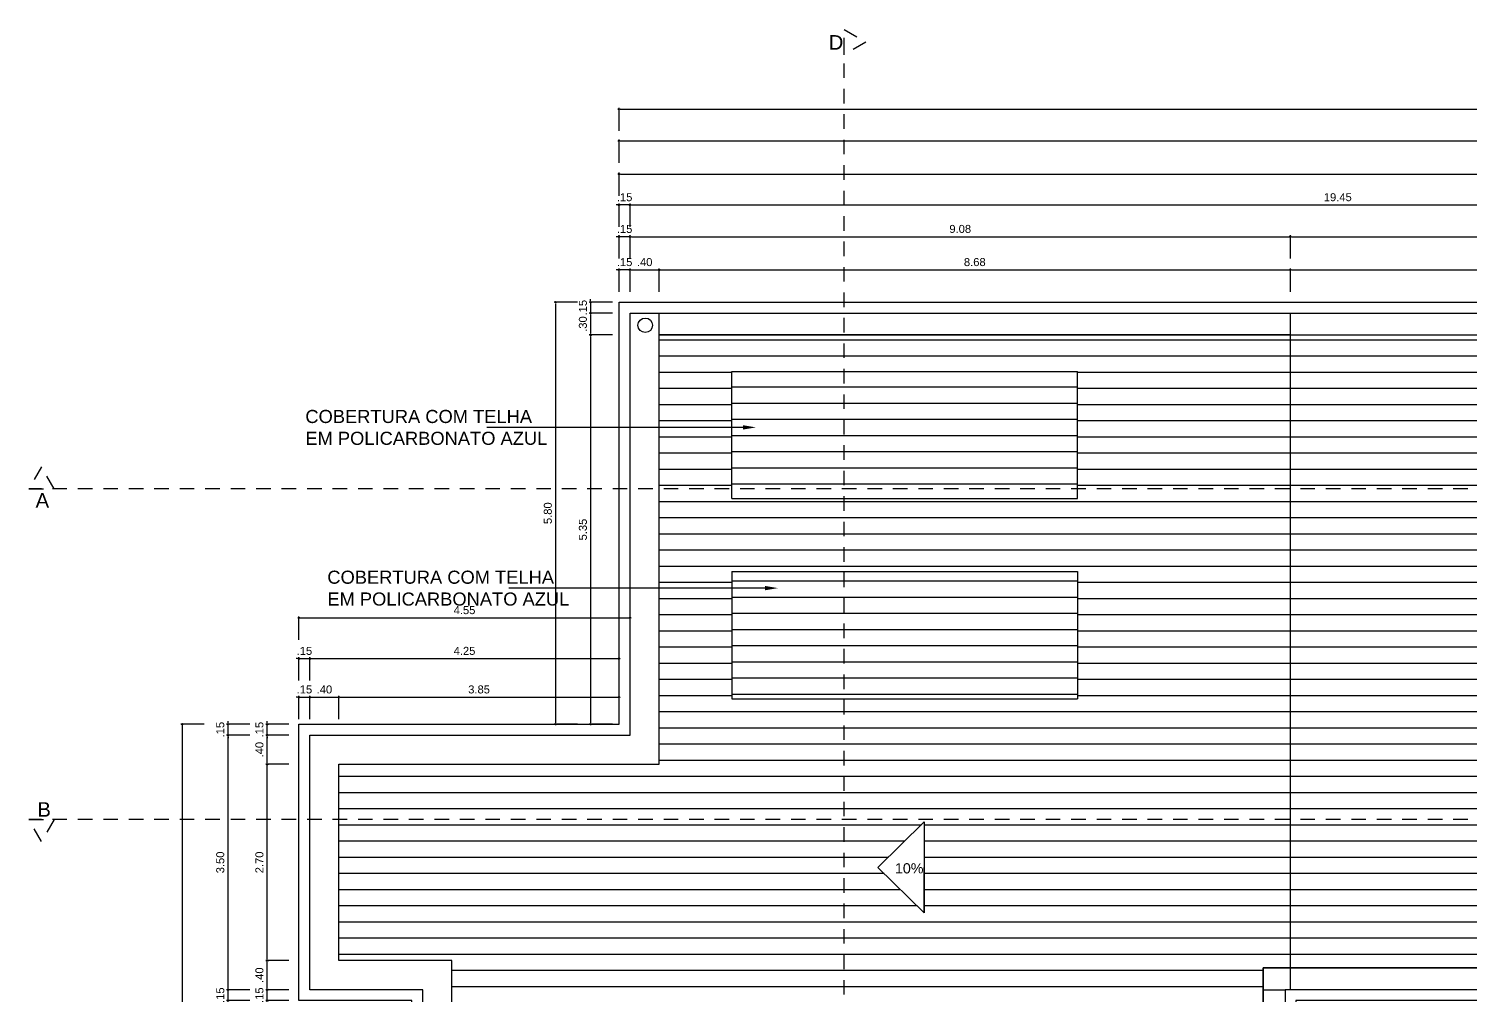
# Model space of a CAD drawing. Header units: millimetres. Extents: x 2125 to 3408, y 1171 to 1686.
# Drawn here: x 2527.05 to 2546.85, y 1450.04 to 1463.33 of the extents above; entities that cross this region are included whole.
import ezdxf

# ---------------------------------------------------------------- set-up
doc = ezdxf.new("R2010")
doc.units = ezdxf.units.MM
doc.linetypes.add('CONTORNO_QUADRO_T', pattern=[0.35, 0.2, -0.15])
for name, color, linetype in [('CALHA', 2, 'Continuous'), ('cobertura', 1, 'Continuous'), ('cotas', 7, 'Continuous'), ('linha de corte', 1, 'Continuous'), ('PAREDES', 4, 'Continuous'), ('RUFO', 3, 'Continuous'), ('TEXTO02', 3, 'Continuous'), ('TEXTO03', 2, 'Continuous')]:
    doc.layers.add(name, color=color, linetype=linetype)
doc.styles.add('ROMANS', font='arial.ttf')
doc.styles.get("Standard").update_dxf_attribs({"font": 'arial.ttf'})
doc.styles.add('TEXTO1', font='swissko.ttf', dxfattribs={"width": 0.6, "height": 0.1})
doc.dimstyles.new('ESCALA75', dxfattribs={"dimtxt": 0.11, "dimasz": 0.02, "dimexe": 0.02, "dimexo": 0.04, "dimgap": 0.05, "dimtad": 1, "dimzin": 4, "dimdsep": 46, "dimtxsty": 'ROMANS', "dimblk1": 'PPC', "dimblk2": 'PPC', "dimsah": 1, "dimcen": 0.02, "dimclrd": 7, "dimclre": 7, "dimclrt": 3, "dimazin": 1, "dimtfac": 1, "dimtix": 1, "dimtmove": 0, "dimatfit": 3, "dimldrblk": 'PPC', "dimfxl": 0, "dimtolj": 1, "dimtzin": 12, "dimarcsym": 0})
pattern_1 = [(0, (175.86288, 614.94809), (7e-17, 0.22225), [])]

# ---------------------------------------------------------------- blocks, each defined once
blk = doc.blocks.new('PPC')
at = {"color": 2}
blk.add_circle((0, 0), 0.5, dxfattribs=at)
blk = doc.blocks.new('*D585')
at = {"layer": 'cotas', "color": 7, "lineweight": -2, "transparency": 16777216}
for p, q in [((2535.14, 1460.014), (2535.12, 1460.014)), ((2535.16, 1459.714), (2535.16, 1460.034)), ((2535.31, 1460.014), (2535.16, 1460.014)), ((2535.31, 1459.714), (2535.31, 1460.034)), ((2535.33, 1460.014), (2535.35, 1460.014))]:
    blk.add_line(p, q, dxfattribs=at)
at = {"layer": 'DEFPOINTS', "color": 0, "transparency": 16777216}
for p in [(2535.16, 1460.014), (2535.16, 1459.419), (2535.31, 1459.419)]:
    blk.add_point(p, dxfattribs=at)
at = {"layer": 'cotas', "color": 7, "lineweight": -2, "transparency": 16777216, "xscale": 0.02, "yscale": 0.02, "zscale": 0.02}
blk.add_blockref('PPC', (2535.16, 1460.014), dxfattribs=at)
at = {"layer": 'cotas', "color": 7, "lineweight": -2, "transparency": 16777216, "xscale": 0.02, "yscale": 0.02, "zscale": 0.02, "rotation": 180}
blk.add_blockref('PPC', (2535.31, 1460.014), dxfattribs=at)
at = {"layer": 'cotas', "color": 3, "transparency": 16777216, "insert": (2535.235, 1460.12), "char_height": 0.11, "attachment_point": 5, "style": 'ROMANS'}
blk.add_mtext('\\A1;.15', dxfattribs=at)
blk = doc.blocks.new('*D586')
at = {"layer": 'cotas', "color": 7, "lineweight": -2, "transparency": 16777216}
for p, q in [((2535.31, 1459.714), (2535.31, 1460.034)), ((2535.33, 1460.014), (2535.69, 1460.014)), ((2535.71, 1459.714), (2535.71, 1460.034))]:
    blk.add_line(p, q, dxfattribs=at)
at = {"layer": 'DEFPOINTS', "color": 0, "transparency": 16777216}
for p in [(2535.71, 1460.014), (2535.31, 1459.419), (2535.71, 1459.419)]:
    blk.add_point(p, dxfattribs=at)
at = {"layer": 'cotas', "color": 7, "lineweight": -2, "transparency": 16777216, "xscale": 0.02, "yscale": 0.02, "zscale": 0.02, "rotation": 180}
blk.add_blockref('PPC', (2535.31, 1460.014), dxfattribs=at)
at = {"layer": 'cotas', "color": 7, "lineweight": -2, "transparency": 16777216, "xscale": 0.02, "yscale": 0.02, "zscale": 0.02}
blk.add_blockref('PPC', (2535.71, 1460.014), dxfattribs=at)
at = {"layer": 'cotas', "color": 3, "transparency": 16777216, "insert": (2535.51, 1460.12), "char_height": 0.11, "attachment_point": 5, "style": 'ROMANS'}
blk.add_mtext('\\A1;.40', dxfattribs=at)
blk = doc.blocks.new('*D587')
at = {"layer": 'cotas', "color": 7, "lineweight": -2, "transparency": 16777216}
for p, q in [((2535.71, 1459.714), (2535.71, 1460.034)), ((2535.73, 1460.014), (2544.365, 1460.014)), ((2544.385, 1459.714), (2544.385, 1460.034))]:
    blk.add_line(p, q, dxfattribs=at)
at = {"layer": 'DEFPOINTS', "color": 0, "transparency": 16777216}
for p in [(2544.385, 1460.014), (2535.71, 1459.419), (2544.385, 1459.419)]:
    blk.add_point(p, dxfattribs=at)
at = {"layer": 'cotas', "color": 7, "lineweight": -2, "transparency": 16777216, "xscale": 0.02, "yscale": 0.02, "zscale": 0.02, "rotation": 180}
blk.add_blockref('PPC', (2535.71, 1460.014), dxfattribs=at)
at = {"layer": 'cotas', "color": 7, "lineweight": -2, "transparency": 16777216, "xscale": 0.02, "yscale": 0.02, "zscale": 0.02}
blk.add_blockref('PPC', (2544.385, 1460.014), dxfattribs=at)
at = {"layer": 'cotas', "color": 3, "transparency": 16777216, "insert": (2540.047, 1460.12), "char_height": 0.11, "attachment_point": 5, "style": 'ROMANS'}
blk.add_mtext('\\A1;8.68', dxfattribs=at)
blk = doc.blocks.new('*D588')
at = {"layer": 'cotas', "color": 7, "lineweight": -2, "transparency": 16777216}
for p, q in [((2544.385, 1459.714), (2544.385, 1460.034)), ((2544.405, 1460.014), (2554.49, 1460.014)), ((2554.51, 1459.714), (2554.51, 1460.034))]:
    blk.add_line(p, q, dxfattribs=at)
at = {"layer": 'DEFPOINTS', "color": 0, "transparency": 16777216}
for p in [(2554.51, 1460.014), (2544.385, 1459.419), (2554.51, 1459.419)]:
    blk.add_point(p, dxfattribs=at)
at = {"layer": 'cotas', "color": 7, "lineweight": -2, "transparency": 16777216, "xscale": 0.02, "yscale": 0.02, "zscale": 0.02, "rotation": 180}
blk.add_blockref('PPC', (2544.385, 1460.014), dxfattribs=at)
at = {"layer": 'cotas', "color": 7, "lineweight": -2, "transparency": 16777216, "xscale": 0.02, "yscale": 0.02, "zscale": 0.02}
blk.add_blockref('PPC', (2554.51, 1460.014), dxfattribs=at)
at = {"layer": 'cotas', "color": 3, "transparency": 16777216, "insert": (2549.447, 1460.12), "char_height": 0.11, "attachment_point": 5, "style": 'ROMANS'}
blk.add_mtext('\\A1;10.13', dxfattribs=at)
blk = doc.blocks.new('*D522')
at = {"layer": 'cotas', "color": 7, "lineweight": -2, "transparency": 16777216}
for p, q in [((2544.385, 1460.17), (2544.385, 1460.49)), ((2544.405, 1460.47), (2554.74, 1460.47)), ((2554.76, 1460.17), (2554.76, 1460.49))]:
    blk.add_line(p, q, dxfattribs=at)
at = {"layer": 'DEFPOINTS', "color": 0, "transparency": 16777216}
for p in [(2554.76, 1460.47), (2544.385, 1459.418), (2554.76, 1459.418)]:
    blk.add_point(p, dxfattribs=at)
at = {"layer": 'cotas', "color": 7, "lineweight": -2, "transparency": 16777216, "xscale": 0.02, "yscale": 0.02, "zscale": 0.02, "rotation": 180}
blk.add_blockref('PPC', (2544.385, 1460.47), dxfattribs=at)
at = {"layer": 'cotas', "color": 7, "lineweight": -2, "transparency": 16777216, "xscale": 0.02, "yscale": 0.02, "zscale": 0.02}
blk.add_blockref('PPC', (2554.76, 1460.47), dxfattribs=at)
at = {"layer": 'cotas', "color": 3, "transparency": 16777216, "insert": (2549.572, 1460.576), "char_height": 0.11, "attachment_point": 5, "style": 'ROMANS'}
blk.add_mtext('\\A1;10.38', dxfattribs=at)
blk = doc.blocks.new('*D523')
at = {"layer": 'cotas', "color": 7, "lineweight": -2, "transparency": 16777216}
for p, q in [((2535.31, 1460.606), (2535.31, 1460.926)), ((2535.33, 1460.906), (2554.74, 1460.906)), ((2554.76, 1460.683), (2554.76, 1460.926))]:
    blk.add_line(p, q, dxfattribs=at)
at = {"layer": 'DEFPOINTS', "color": 0, "transparency": 16777216}
for p in [(2554.76, 1460.906), (2554.76, 1460.643), (2535.31, 1459.572)]:
    blk.add_point(p, dxfattribs=at)
at = {"layer": 'cotas', "color": 7, "lineweight": -2, "transparency": 16777216, "xscale": 0.02, "yscale": 0.02, "zscale": 0.02, "rotation": 180}
blk.add_blockref('PPC', (2535.31, 1460.906), dxfattribs=at)
at = {"layer": 'cotas', "color": 7, "lineweight": -2, "transparency": 16777216, "xscale": 0.02, "yscale": 0.02, "zscale": 0.02}
blk.add_blockref('PPC', (2554.76, 1460.906), dxfattribs=at)
at = {"layer": 'cotas', "color": 3, "transparency": 16777216, "insert": (2545.035, 1461.012), "char_height": 0.11, "attachment_point": 5, "style": 'ROMANS'}
blk.add_mtext('\\A1;19.45', dxfattribs=at)
blk = doc.blocks.new('*D525')
at = {"layer": 'cotas', "color": 7, "lineweight": -2, "transparency": 16777216}
for p, q in [((2535.16, 1461.031), (2535.16, 1461.351)), ((2575.56, 1461.031), (2575.56, 1461.351)), ((2535.18, 1461.331), (2575.54, 1461.331))]:
    blk.add_line(p, q, dxfattribs=at)
at = {"layer": 'DEFPOINTS', "color": 0, "transparency": 16777216}
for p in [(2575.56, 1461.331), (2535.16, 1459.882), (2575.56, 1459.882)]:
    blk.add_point(p, dxfattribs=at)
at = {"layer": 'cotas', "color": 7, "lineweight": -2, "transparency": 16777216, "xscale": 0.02, "yscale": 0.02, "zscale": 0.02, "rotation": 180}
blk.add_blockref('PPC', (2535.16, 1461.331), dxfattribs=at)
at = {"layer": 'cotas', "color": 7, "lineweight": -2, "transparency": 16777216, "xscale": 0.02, "yscale": 0.02, "zscale": 0.02}
blk.add_blockref('PPC', (2575.56, 1461.331), dxfattribs=at)
at = {"layer": 'cotas', "color": 3, "transparency": 16777216, "insert": (2555.36, 1461.437), "char_height": 0.11, "attachment_point": 5, "style": 'ROMANS'}
blk.add_mtext('\\A1;40.40', dxfattribs=at)
blk = doc.blocks.new('*D541')
at = {"layer": 'cotas', "color": 7, "lineweight": -2, "transparency": 16777216}
for p, q in [((2535.14, 1460.47), (2535.12, 1460.47)), ((2535.16, 1460.17), (2535.16, 1460.49)), ((2535.31, 1460.47), (2535.16, 1460.47)), ((2535.31, 1460.17), (2535.31, 1460.49)), ((2535.33, 1460.47), (2535.35, 1460.47))]:
    blk.add_line(p, q, dxfattribs=at)
at = {"layer": 'DEFPOINTS', "color": 0, "transparency": 16777216}
for p in [(2535.16, 1460.47), (2535.16, 1459.875), (2535.31, 1459.875)]:
    blk.add_point(p, dxfattribs=at)
at = {"layer": 'cotas', "color": 7, "lineweight": -2, "transparency": 16777216, "xscale": 0.02, "yscale": 0.02, "zscale": 0.02}
blk.add_blockref('PPC', (2535.16, 1460.47), dxfattribs=at)
at = {"layer": 'cotas', "color": 7, "lineweight": -2, "transparency": 16777216, "xscale": 0.02, "yscale": 0.02, "zscale": 0.02, "rotation": 180}
blk.add_blockref('PPC', (2535.31, 1460.47), dxfattribs=at)
at = {"layer": 'cotas', "color": 3, "transparency": 16777216, "insert": (2535.235, 1460.576), "char_height": 0.11, "attachment_point": 5, "style": 'ROMANS'}
blk.add_mtext('\\A1;.15', dxfattribs=at)
blk = doc.blocks.new('*D542')
at = {"layer": 'cotas', "color": 7, "lineweight": -2, "transparency": 16777216}
for p, q in [((2535.14, 1460.906), (2535.12, 1460.906)), ((2535.16, 1460.606), (2535.16, 1460.926)), ((2535.31, 1460.906), (2535.16, 1460.906)), ((2535.31, 1460.606), (2535.31, 1460.926)), ((2535.33, 1460.906), (2535.35, 1460.906))]:
    blk.add_line(p, q, dxfattribs=at)
at = {"layer": 'DEFPOINTS', "color": 0, "transparency": 16777216}
for p in [(2535.16, 1460.906), (2535.16, 1460.311), (2535.31, 1460.311)]:
    blk.add_point(p, dxfattribs=at)
at = {"layer": 'cotas', "color": 7, "lineweight": -2, "transparency": 16777216, "xscale": 0.02, "yscale": 0.02, "zscale": 0.02}
blk.add_blockref('PPC', (2535.16, 1460.906), dxfattribs=at)
at = {"layer": 'cotas', "color": 7, "lineweight": -2, "transparency": 16777216, "xscale": 0.02, "yscale": 0.02, "zscale": 0.02, "rotation": 180}
blk.add_blockref('PPC', (2535.31, 1460.906), dxfattribs=at)
at = {"layer": 'cotas', "color": 3, "transparency": 16777216, "insert": (2535.235, 1461.012), "char_height": 0.11, "attachment_point": 5, "style": 'ROMANS'}
blk.add_mtext('\\A1;.15', dxfattribs=at)
blk = doc.blocks.new('*D544')
at = {"layer": 'cotas', "color": 7, "lineweight": -2, "transparency": 16777216}
for p, q in [((2535.16, 1461.487), (2535.16, 1461.807)), ((2535.18, 1461.787), (2575.54, 1461.787)), ((2575.56, 1461.487), (2575.56, 1461.807))]:
    blk.add_line(p, q, dxfattribs=at)
at = {"layer": 'DEFPOINTS', "color": 0, "transparency": 16777216}
for p in [(2575.56, 1461.787), (2535.16, 1460.338), (2575.56, 1460.338)]:
    blk.add_point(p, dxfattribs=at)
at = {"layer": 'cotas', "color": 7, "lineweight": -2, "transparency": 16777216, "xscale": 0.02, "yscale": 0.02, "zscale": 0.02, "rotation": 180}
blk.add_blockref('PPC', (2535.16, 1461.787), dxfattribs=at)
at = {"layer": 'cotas', "color": 7, "lineweight": -2, "transparency": 16777216, "xscale": 0.02, "yscale": 0.02, "zscale": 0.02}
blk.add_blockref('PPC', (2575.56, 1461.787), dxfattribs=at)
at = {"layer": 'cotas', "color": 3, "transparency": 16777216, "insert": (2555.36, 1461.893), "char_height": 0.11, "attachment_point": 5, "style": 'ROMANS'}
blk.add_mtext('\\A1;40.40', dxfattribs=at)
blk = doc.blocks.new('*D546')
at = {"layer": 'cotas', "color": 7, "lineweight": -2, "transparency": 16777216}
for p, q in [((2535.16, 1461.923), (2535.16, 1462.243)), ((2535.18, 1462.223), (2575.54, 1462.223)), ((2575.56, 1461.923), (2575.56, 1462.243))]:
    blk.add_line(p, q, dxfattribs=at)
at = {"layer": 'DEFPOINTS', "color": 0, "transparency": 16777216}
for p in [(2575.56, 1462.223), (2535.16, 1460.774), (2575.56, 1460.774)]:
    blk.add_point(p, dxfattribs=at)
at = {"layer": 'cotas', "color": 7, "lineweight": -2, "transparency": 16777216, "xscale": 0.02, "yscale": 0.02, "zscale": 0.02, "rotation": 180}
blk.add_blockref('PPC', (2535.16, 1462.223), dxfattribs=at)
at = {"layer": 'cotas', "color": 7, "lineweight": -2, "transparency": 16777216, "xscale": 0.02, "yscale": 0.02, "zscale": 0.02}
blk.add_blockref('PPC', (2575.56, 1462.223), dxfattribs=at)
at = {"layer": 'cotas', "color": 3, "transparency": 16777216, "insert": (2555.36, 1462.329), "char_height": 0.11, "attachment_point": 5, "style": 'ROMANS'}
blk.add_mtext('\\A1;40.40', dxfattribs=at)
blk = doc.blocks.new('*D635')
at = {"layer": 'cotas', "color": 7, "lineweight": -2, "transparency": 16777216}
for p, q in [((2530.623, 1450.119), (2530.303, 1450.119)), ((2530.323, 1450.139), (2530.323, 1450.159)), ((2530.323, 1449.969), (2530.323, 1450.119)), ((2530.623, 1449.969), (2530.303, 1449.969)), ((2530.323, 1449.949), (2530.323, 1449.929))]:
    blk.add_line(p, q, dxfattribs=at)
at = {"layer": 'DEFPOINTS', "color": 0, "transparency": 16777216}
for p in [(2530.323, 1450.119), (2531.344, 1450.119), (2531.344, 1449.969)]:
    blk.add_point(p, dxfattribs=at)
at = {"layer": 'cotas', "color": 7, "lineweight": -2, "transparency": 16777216, "xscale": 0.02, "yscale": 0.02, "zscale": 0.02}
for p, rotation in [((2530.323, 1450.119), 270), ((2530.323, 1449.969), 90)]:
    blk.add_blockref('PPC', p, dxfattribs=dict(at, rotation=rotation))
at = {"layer": 'cotas', "color": 3, "transparency": 16777216, "insert": (2530.217, 1450.044), "char_height": 0.11, "attachment_point": 5, "rotation": 90, "style": 'ROMANS'}
blk.add_mtext('\\A1;.15', dxfattribs=at)
blk = doc.blocks.new('*D636')
at = {"layer": 'cotas', "color": 7, "lineweight": -2, "transparency": 16777216}
for p, q in [((2530.623, 1450.519), (2530.303, 1450.519)), ((2530.323, 1450.139), (2530.323, 1450.499)), ((2530.623, 1450.119), (2530.303, 1450.119))]:
    blk.add_line(p, q, dxfattribs=at)
at = {"layer": 'DEFPOINTS', "color": 0, "transparency": 16777216}
for p in [(2530.323, 1450.519), (2531.31, 1450.519), (2531.344, 1450.119)]:
    blk.add_point(p, dxfattribs=at)
at = {"layer": 'cotas', "color": 7, "lineweight": -2, "transparency": 16777216, "xscale": 0.02, "yscale": 0.02, "zscale": 0.02}
for p, rotation in [((2530.323, 1450.519), 90), ((2530.323, 1450.119), 270)]:
    blk.add_blockref('PPC', p, dxfattribs=dict(at, rotation=rotation))
at = {"layer": 'cotas', "color": 3, "transparency": 16777216, "insert": (2530.217, 1450.319), "char_height": 0.11, "attachment_point": 5, "rotation": 90, "style": 'ROMANS'}
blk.add_mtext('\\A1;.40', dxfattribs=at)
blk = doc.blocks.new('*D637')
at = {"layer": 'cotas', "color": 7, "lineweight": -2, "transparency": 16777216}
for p, q in [((2530.623, 1453.219), (2530.303, 1453.219)), ((2530.323, 1450.539), (2530.323, 1453.199)), ((2530.623, 1450.519), (2530.303, 1450.519))]:
    blk.add_line(p, q, dxfattribs=at)
at = {"layer": 'DEFPOINTS', "color": 0, "transparency": 16777216}
for p in [(2530.323, 1453.219), (2531.31, 1453.219), (2531.31, 1450.519)]:
    blk.add_point(p, dxfattribs=at)
at = {"layer": 'cotas', "color": 7, "lineweight": -2, "transparency": 16777216, "xscale": 0.02, "yscale": 0.02, "zscale": 0.02}
for p, rotation in [((2530.323, 1453.219), 90), ((2530.323, 1450.519), 270)]:
    blk.add_blockref('PPC', p, dxfattribs=dict(at, rotation=rotation))
at = {"layer": 'cotas', "color": 3, "transparency": 16777216, "insert": (2530.217, 1451.869), "char_height": 0.11, "attachment_point": 5, "rotation": 90, "style": 'ROMANS'}
blk.add_mtext('\\A1;2.70', dxfattribs=at)
blk = doc.blocks.new('*D638')
at = {"layer": 'cotas', "color": 7, "lineweight": -2, "transparency": 16777216}
for p, q in [((2530.623, 1453.619), (2530.303, 1453.619)), ((2530.323, 1453.239), (2530.323, 1453.599)), ((2530.623, 1453.219), (2530.303, 1453.219))]:
    blk.add_line(p, q, dxfattribs=at)
at = {"layer": 'DEFPOINTS', "color": 0, "transparency": 16777216}
for p in [(2530.323, 1453.619), (2531.344, 1453.619), (2531.31, 1453.219)]:
    blk.add_point(p, dxfattribs=at)
at = {"layer": 'cotas', "color": 7, "lineweight": -2, "transparency": 16777216, "xscale": 0.02, "yscale": 0.02, "zscale": 0.02}
for p, rotation in [((2530.323, 1453.619), 90), ((2530.323, 1453.219), 270)]:
    blk.add_blockref('PPC', p, dxfattribs=dict(at, rotation=rotation))
at = {"layer": 'cotas', "color": 3, "transparency": 16777216, "insert": (2530.217, 1453.419), "char_height": 0.11, "attachment_point": 5, "rotation": 90, "style": 'ROMANS'}
blk.add_mtext('\\A1;.40', dxfattribs=at)
blk = doc.blocks.new('*D639')
at = {"layer": 'cotas', "color": 7, "lineweight": -2, "transparency": 16777216}
for p, q in [((2530.323, 1453.789), (2530.323, 1453.809)), ((2530.623, 1453.769), (2530.303, 1453.769)), ((2530.623, 1453.619), (2530.303, 1453.619)), ((2530.323, 1453.619), (2530.323, 1453.769)), ((2530.323, 1453.599), (2530.323, 1453.579))]:
    blk.add_line(p, q, dxfattribs=at)
at = {"layer": 'DEFPOINTS', "color": 0, "transparency": 16777216}
for p in [(2530.323, 1453.769), (2531.269, 1453.769), (2531.344, 1453.619)]:
    blk.add_point(p, dxfattribs=at)
at = {"layer": 'cotas', "color": 7, "lineweight": -2, "transparency": 16777216, "xscale": 0.02, "yscale": 0.02, "zscale": 0.02}
for p, rotation in [((2530.323, 1453.769), 270), ((2530.323, 1453.619), 90)]:
    blk.add_blockref('PPC', p, dxfattribs=dict(at, rotation=rotation))
at = {"layer": 'cotas', "color": 3, "transparency": 16777216, "insert": (2530.217, 1453.694), "char_height": 0.11, "attachment_point": 5, "rotation": 90, "style": 'ROMANS'}
blk.add_mtext('\\A1;.15', dxfattribs=at)
blk = doc.blocks.new('*D644')
at = {"layer": 'cotas', "color": 7, "lineweight": -2, "transparency": 16777216}
for p, q in [((2530.086, 1450.119), (2529.766, 1450.119)), ((2529.786, 1450.139), (2529.786, 1450.159)), ((2529.786, 1449.969), (2529.786, 1450.119)), ((2530.086, 1449.969), (2529.766, 1449.969)), ((2529.786, 1449.949), (2529.786, 1449.929))]:
    blk.add_line(p, q, dxfattribs=at)
at = {"layer": 'DEFPOINTS', "color": 0, "transparency": 16777216}
for p in [(2529.786, 1450.119), (2531.336, 1450.119), (2531.346, 1449.969)]:
    blk.add_point(p, dxfattribs=at)
at = {"layer": 'cotas', "color": 7, "lineweight": -2, "transparency": 16777216, "xscale": 0.02, "yscale": 0.02, "zscale": 0.02}
for p, rotation in [((2529.786, 1450.119), 270), ((2529.786, 1449.969), 90)]:
    blk.add_blockref('PPC', p, dxfattribs=dict(at, rotation=rotation))
at = {"layer": 'cotas', "color": 3, "transparency": 16777216, "insert": (2529.679, 1450.044), "char_height": 0.11, "attachment_point": 5, "rotation": 90, "style": 'ROMANS'}
blk.add_mtext('\\A1;.15', dxfattribs=at)
blk = doc.blocks.new('*D645')
at = {"layer": 'cotas', "color": 7, "lineweight": -2, "transparency": 16777216}
for p, q in [((2530.086, 1453.619), (2529.766, 1453.619)), ((2529.786, 1450.139), (2529.786, 1453.599)), ((2530.086, 1450.119), (2529.766, 1450.119))]:
    blk.add_line(p, q, dxfattribs=at)
at = {"layer": 'DEFPOINTS', "color": 0, "transparency": 16777216}
for p in [(2529.786, 1453.619), (2531.308, 1453.619), (2531.336, 1450.119)]:
    blk.add_point(p, dxfattribs=at)
at = {"layer": 'cotas', "color": 7, "lineweight": -2, "transparency": 16777216, "xscale": 0.02, "yscale": 0.02, "zscale": 0.02}
for p, rotation in [((2529.786, 1453.619), 90), ((2529.786, 1450.119), 270)]:
    blk.add_blockref('PPC', p, dxfattribs=dict(at, rotation=rotation))
at = {"layer": 'cotas', "color": 3, "transparency": 16777216, "insert": (2529.679, 1451.869), "char_height": 0.11, "attachment_point": 5, "rotation": 90, "style": 'ROMANS'}
blk.add_mtext('\\A1;3.50', dxfattribs=at)
blk = doc.blocks.new('*D646')
at = {"layer": 'cotas', "color": 7, "lineweight": -2, "transparency": 16777216}
for p, q in [((2529.786, 1453.789), (2529.786, 1453.809)), ((2530.086, 1453.769), (2529.766, 1453.769)), ((2530.086, 1453.619), (2529.766, 1453.619)), ((2529.786, 1453.619), (2529.786, 1453.769)), ((2529.786, 1453.599), (2529.786, 1453.579))]:
    blk.add_line(p, q, dxfattribs=at)
at = {"layer": 'DEFPOINTS', "color": 0, "transparency": 16777216}
for p in [(2529.786, 1453.769), (2531.308, 1453.619), (2531.327, 1453.769)]:
    blk.add_point(p, dxfattribs=at)
at = {"layer": 'cotas', "color": 7, "lineweight": -2, "transparency": 16777216, "xscale": 0.02, "yscale": 0.02, "zscale": 0.02}
for p, rotation in [((2529.786, 1453.769), 270), ((2529.786, 1453.619), 90)]:
    blk.add_blockref('PPC', p, dxfattribs=dict(at, rotation=rotation))
at = {"layer": 'cotas', "color": 3, "transparency": 16777216, "insert": (2529.679, 1453.694), "char_height": 0.11, "attachment_point": 5, "rotation": 90, "style": 'ROMANS'}
blk.add_mtext('\\A1;.15', dxfattribs=at)
blk = doc.blocks.new('*D647')
at = {"layer": 'cotas', "color": 7, "lineweight": -2, "transparency": 16777216}
for p, q in [((2529.459, 1453.769), (2529.139, 1453.769)), ((2529.159, 1444.189), (2529.159, 1453.749)), ((2529.459, 1444.169), (2529.139, 1444.169))]:
    blk.add_line(p, q, dxfattribs=at)
at = {"layer": 'DEFPOINTS', "color": 0, "transparency": 16777216}
for p in [(2529.159, 1453.769), (2530.76, 1453.769), (2530.76, 1444.169)]:
    blk.add_point(p, dxfattribs=at)
at = {"layer": 'cotas', "color": 7, "lineweight": -2, "transparency": 16777216, "xscale": 0.02, "yscale": 0.02, "zscale": 0.02}
for p, rotation in [((2529.159, 1453.769), 90), ((2529.159, 1444.169), 270)]:
    blk.add_blockref('PPC', p, dxfattribs=dict(at, rotation=rotation))
at = {"layer": 'cotas', "color": 3, "transparency": 16777216, "insert": (2529.053, 1448.969), "char_height": 0.11, "attachment_point": 5, "rotation": 90, "style": 'ROMANS'}
blk.add_mtext('\\A1;9.60', dxfattribs=at)
blk = doc.blocks.new('*D555')
at = {"layer": 'cotas', "color": 7, "lineweight": -2, "transparency": 16777216}
for p, q in [((2530.74, 1454.139), (2530.72, 1454.139)), ((2530.76, 1453.839), (2530.76, 1454.159)), ((2530.76, 1454.139), (2530.91, 1454.139)), ((2530.91, 1453.839), (2530.91, 1454.159)), ((2530.93, 1454.139), (2530.95, 1454.139))]:
    blk.add_line(p, q, dxfattribs=at)
at = {"layer": 'DEFPOINTS', "color": 0, "transparency": 16777216}
for p in [(2530.91, 1454.139), (2530.76, 1453.648), (2530.91, 1453.498)]:
    blk.add_point(p, dxfattribs=at)
at = {"layer": 'cotas', "color": 7, "lineweight": -2, "transparency": 16777216, "xscale": 0.02, "yscale": 0.02, "zscale": 0.02}
blk.add_blockref('PPC', (2530.76, 1454.139), dxfattribs=at)
at = {"layer": 'cotas', "color": 7, "lineweight": -2, "transparency": 16777216, "xscale": 0.02, "yscale": 0.02, "zscale": 0.02, "rotation": 180}
blk.add_blockref('PPC', (2530.91, 1454.139), dxfattribs=at)
at = {"layer": 'cotas', "color": 3, "transparency": 16777216, "insert": (2530.835, 1454.246), "char_height": 0.11, "attachment_point": 5, "style": 'ROMANS'}
blk.add_mtext('\\A1;.15', dxfattribs=at)
blk = doc.blocks.new('*D556')
at = {"layer": 'cotas', "color": 7, "lineweight": -2, "transparency": 16777216}
for p, q in [((2530.91, 1453.839), (2530.91, 1454.159)), ((2530.93, 1454.139), (2531.29, 1454.139)), ((2531.31, 1453.839), (2531.31, 1454.159))]:
    blk.add_line(p, q, dxfattribs=at)
at = {"layer": 'DEFPOINTS', "color": 0, "transparency": 16777216}
for p in [(2531.31, 1454.139), (2530.91, 1453.498), (2531.31, 1453.098)]:
    blk.add_point(p, dxfattribs=at)
at = {"layer": 'cotas', "color": 7, "lineweight": -2, "transparency": 16777216, "xscale": 0.02, "yscale": 0.02, "zscale": 0.02, "rotation": 180}
blk.add_blockref('PPC', (2530.91, 1454.139), dxfattribs=at)
at = {"layer": 'cotas', "color": 7, "lineweight": -2, "transparency": 16777216, "xscale": 0.02, "yscale": 0.02, "zscale": 0.02}
blk.add_blockref('PPC', (2531.31, 1454.139), dxfattribs=at)
at = {"layer": 'cotas', "color": 3, "transparency": 16777216, "insert": (2531.11, 1454.246), "char_height": 0.11, "attachment_point": 5, "style": 'ROMANS'}
blk.add_mtext('\\A1;.40', dxfattribs=at)
blk = doc.blocks.new('*D557')
at = {"layer": 'cotas', "color": 7, "lineweight": -2, "transparency": 16777216}
for p, q in [((2531.31, 1453.839), (2531.31, 1454.159)), ((2531.33, 1454.139), (2535.14, 1454.139)), ((2535.16, 1453.839), (2535.16, 1454.159))]:
    blk.add_line(p, q, dxfattribs=at)
at = {"layer": 'DEFPOINTS', "color": 0, "transparency": 16777216}
for p in [(2535.16, 1454.139), (2535.16, 1453.648), (2531.31, 1453.098)]:
    blk.add_point(p, dxfattribs=at)
at = {"layer": 'cotas', "color": 7, "lineweight": -2, "transparency": 16777216, "xscale": 0.02, "yscale": 0.02, "zscale": 0.02, "rotation": 180}
blk.add_blockref('PPC', (2531.31, 1454.139), dxfattribs=at)
at = {"layer": 'cotas', "color": 7, "lineweight": -2, "transparency": 16777216, "xscale": 0.02, "yscale": 0.02, "zscale": 0.02}
blk.add_blockref('PPC', (2535.16, 1454.139), dxfattribs=at)
at = {"layer": 'cotas', "color": 3, "transparency": 16777216, "insert": (2533.235, 1454.246), "char_height": 0.11, "attachment_point": 5, "style": 'ROMANS'}
blk.add_mtext('\\A1;3.85', dxfattribs=at)
blk = doc.blocks.new('*D558')
at = {"layer": 'cotas', "color": 7, "lineweight": -2, "transparency": 16777216}
for p, q in [((2530.74, 1454.67), (2530.72, 1454.67)), ((2530.76, 1454.37), (2530.76, 1454.69)), ((2530.76, 1454.67), (2530.91, 1454.67)), ((2530.91, 1454.37), (2530.91, 1454.69)), ((2530.93, 1454.67), (2530.95, 1454.67))]:
    blk.add_line(p, q, dxfattribs=at)
at = {"layer": 'DEFPOINTS', "color": 0, "transparency": 16777216}
for p in [(2530.91, 1454.67), (2530.76, 1453.459), (2530.91, 1453.309)]:
    blk.add_point(p, dxfattribs=at)
at = {"layer": 'cotas', "color": 7, "lineweight": -2, "transparency": 16777216, "xscale": 0.02, "yscale": 0.02, "zscale": 0.02}
blk.add_blockref('PPC', (2530.76, 1454.67), dxfattribs=at)
at = {"layer": 'cotas', "color": 7, "lineweight": -2, "transparency": 16777216, "xscale": 0.02, "yscale": 0.02, "zscale": 0.02, "rotation": 180}
blk.add_blockref('PPC', (2530.91, 1454.67), dxfattribs=at)
at = {"layer": 'cotas', "color": 3, "transparency": 16777216, "insert": (2530.835, 1454.776), "char_height": 0.11, "attachment_point": 5, "style": 'ROMANS'}
blk.add_mtext('\\A1;.15', dxfattribs=at)
blk = doc.blocks.new('*D559')
at = {"layer": 'cotas', "color": 7, "lineweight": -2, "transparency": 16777216}
for p, q in [((2530.91, 1454.37), (2530.91, 1454.69)), ((2530.93, 1454.67), (2535.14, 1454.67)), ((2535.16, 1454.67), (2535.16, 1454.69))]:
    blk.add_line(p, q, dxfattribs=at)
at = {"layer": 'DEFPOINTS', "color": 0, "transparency": 16777216}
for p in [(2535.16, 1454.67), (2535.16, 1454.67), (2530.91, 1453.309)]:
    blk.add_point(p, dxfattribs=at)
at = {"layer": 'cotas', "color": 7, "lineweight": -2, "transparency": 16777216, "xscale": 0.02, "yscale": 0.02, "zscale": 0.02, "rotation": 180}
blk.add_blockref('PPC', (2530.91, 1454.67), dxfattribs=at)
at = {"layer": 'cotas', "color": 7, "lineweight": -2, "transparency": 16777216, "xscale": 0.02, "yscale": 0.02, "zscale": 0.02}
blk.add_blockref('PPC', (2535.16, 1454.67), dxfattribs=at)
at = {"layer": 'cotas', "color": 3, "transparency": 16777216, "insert": (2533.035, 1454.776), "char_height": 0.11, "attachment_point": 5, "style": 'ROMANS'}
blk.add_mtext('\\A1;4.25', dxfattribs=at)
blk = doc.blocks.new('*D560')
at = {"layer": 'cotas', "color": 7, "lineweight": -2, "transparency": 16777216}
for p, q in [((2530.76, 1454.93), (2530.76, 1455.25)), ((2530.78, 1455.23), (2535.29, 1455.23)), ((2535.31, 1454.93), (2535.31, 1455.25))]:
    blk.add_line(p, q, dxfattribs=at)
at = {"layer": 'DEFPOINTS', "color": 0, "transparency": 16777216}
for p in [(2535.31, 1455.23), (2530.76, 1453.459), (2535.31, 1453.459)]:
    blk.add_point(p, dxfattribs=at)
at = {"layer": 'cotas', "color": 7, "lineweight": -2, "transparency": 16777216, "xscale": 0.02, "yscale": 0.02, "zscale": 0.02, "rotation": 180}
blk.add_blockref('PPC', (2530.76, 1455.23), dxfattribs=at)
at = {"layer": 'cotas', "color": 7, "lineweight": -2, "transparency": 16777216, "xscale": 0.02, "yscale": 0.02, "zscale": 0.02}
blk.add_blockref('PPC', (2535.31, 1455.23), dxfattribs=at)
at = {"layer": 'cotas', "color": 3, "transparency": 16777216, "insert": (2533.035, 1455.336), "char_height": 0.11, "attachment_point": 5, "style": 'ROMANS'}
blk.add_mtext('\\A1;4.55', dxfattribs=at)
blk = doc.blocks.new('*D648')
at = {"layer": 'cotas', "color": 7, "lineweight": -2, "transparency": 16777216}
for p, q in [((2535.068, 1459.569), (2534.748, 1459.569)), ((2534.768, 1459.589), (2534.768, 1459.609)), ((2534.768, 1459.569), (2534.768, 1459.419)), ((2535.068, 1459.419), (2534.748, 1459.419)), ((2534.768, 1459.399), (2534.768, 1459.379))]:
    blk.add_line(p, q, dxfattribs=at)
at = {"layer": 'DEFPOINTS', "color": 0, "transparency": 16777216}
for p in [(2535.16, 1459.569), (2534.768, 1459.419), (2535.31, 1459.419)]:
    blk.add_point(p, dxfattribs=at)
at = {"layer": 'cotas', "color": 7, "lineweight": -2, "transparency": 16777216, "xscale": 0.02, "yscale": 0.02, "zscale": 0.02}
for p, rotation in [((2534.768, 1459.569), 270), ((2534.768, 1459.419), 90)]:
    blk.add_blockref('PPC', p, dxfattribs=dict(at, rotation=rotation))
at = {"layer": 'cotas', "color": 3, "transparency": 16777216, "insert": (2534.662, 1459.494), "char_height": 0.11, "attachment_point": 5, "rotation": 90, "style": 'ROMANS'}
blk.add_mtext('\\A1;.15', dxfattribs=at)
blk = doc.blocks.new('*D649')
at = {"layer": 'cotas', "color": 7, "lineweight": -2, "transparency": 16777216}
for p, q in [((2535.068, 1459.419), (2534.748, 1459.419)), ((2534.768, 1459.399), (2534.768, 1459.139)), ((2535.068, 1459.119), (2534.748, 1459.119))]:
    blk.add_line(p, q, dxfattribs=at)
at = {"layer": 'DEFPOINTS', "color": 0, "transparency": 16777216}
for p in [(2535.31, 1459.419), (2534.768, 1459.119), (2535.71, 1459.119)]:
    blk.add_point(p, dxfattribs=at)
at = {"layer": 'cotas', "color": 7, "lineweight": -2, "transparency": 16777216, "xscale": 0.02, "yscale": 0.02, "zscale": 0.02}
for p, rotation in [((2534.768, 1459.419), 90), ((2534.768, 1459.119), 270)]:
    blk.add_blockref('PPC', p, dxfattribs=dict(at, rotation=rotation))
at = {"layer": 'cotas', "color": 3, "transparency": 16777216, "insert": (2534.662, 1459.269), "char_height": 0.11, "attachment_point": 5, "rotation": 90, "style": 'ROMANS'}
blk.add_mtext('\\A1;.30', dxfattribs=at)
blk = doc.blocks.new('*D650')
at = {"layer": 'cotas', "color": 7, "lineweight": -2, "transparency": 16777216}
for p, q in [((2535.068, 1459.119), (2534.748, 1459.119)), ((2534.768, 1459.099), (2534.768, 1453.789)), ((2535.068, 1453.769), (2534.748, 1453.769))]:
    blk.add_line(p, q, dxfattribs=at)
at = {"layer": 'DEFPOINTS', "color": 0, "transparency": 16777216}
for p in [(2535.71, 1459.119), (2534.768, 1453.769), (2535.16, 1453.769)]:
    blk.add_point(p, dxfattribs=at)
at = {"layer": 'cotas', "color": 7, "lineweight": -2, "transparency": 16777216, "xscale": 0.02, "yscale": 0.02, "zscale": 0.02}
for p, rotation in [((2534.768, 1459.119), 90), ((2534.768, 1453.769), 270)]:
    blk.add_blockref('PPC', p, dxfattribs=dict(at, rotation=rotation))
at = {"layer": 'cotas', "color": 3, "transparency": 16777216, "insert": (2534.662, 1456.444), "char_height": 0.11, "attachment_point": 5, "rotation": 90, "style": 'ROMANS'}
blk.add_mtext('\\A1;5.35', dxfattribs=at)
blk = doc.blocks.new('*D651')
at = {"layer": 'cotas', "color": 7, "lineweight": -2, "transparency": 16777216}
for p, q in [((2534.587, 1459.569), (2534.267, 1459.569)), ((2534.287, 1459.549), (2534.287, 1453.789)), ((2534.587, 1453.769), (2534.267, 1453.769))]:
    blk.add_line(p, q, dxfattribs=at)
at = {"layer": 'DEFPOINTS', "color": 0, "transparency": 16777216}
for p in [(2535.16, 1459.569), (2534.287, 1453.769), (2535.16, 1453.769)]:
    blk.add_point(p, dxfattribs=at)
at = {"layer": 'cotas', "color": 7, "lineweight": -2, "transparency": 16777216, "xscale": 0.02, "yscale": 0.02, "zscale": 0.02}
for p, rotation in [((2534.287, 1459.569), 90), ((2534.287, 1453.769), 270)]:
    blk.add_blockref('PPC', p, dxfattribs=dict(at, rotation=rotation))
at = {"layer": 'cotas', "color": 3, "transparency": 16777216, "insert": (2534.18, 1456.669), "char_height": 0.11, "attachment_point": 5, "rotation": 90, "style": 'ROMANS'}
blk.add_mtext('\\A1;5.80', dxfattribs=at)
blk = doc.blocks.new('*D652')
at = {"color": 7, "lineweight": -2, "transparency": 16777216}
for p, q in [((2535.31, 1460.43), (2535.31, 1460.49)), ((2535.33, 1460.47), (2544.365, 1460.47)), ((2544.385, 1460.43), (2544.385, 1460.49))]:
    blk.add_line(p, q, dxfattribs=at)
at = {"layer": 'DEFPOINTS', "color": 0, "transparency": 16777216}
for p in [(2544.385, 1460.47), (2535.31, 1459.419), (2544.385, 1459.419)]:
    blk.add_point(p, dxfattribs=at)
at = {"color": 7, "lineweight": -2, "transparency": 16777216, "xscale": 0.02, "yscale": 0.02, "zscale": 0.02, "rotation": 180}
blk.add_blockref('PPC', (2535.31, 1460.47), dxfattribs=at)
at = {"color": 7, "lineweight": -2, "transparency": 16777216, "xscale": 0.02, "yscale": 0.02, "zscale": 0.02}
blk.add_blockref('PPC', (2544.385, 1460.47), dxfattribs=at)
at = {"color": 3, "transparency": 16777216, "insert": (2539.847, 1460.576), "char_height": 0.11, "attachment_point": 5, "style": 'ROMANS'}
blk.add_mtext('\\A1;9.08', dxfattribs=at)

msp = doc.modelspace()

# ---------------------------------------------------------------- hatches: boundary and pattern name
at = {"layer": 'cobertura'}
h = msp.add_hatch(dxfattribs=at)
h.set_pattern_fill('ANSI31', color=256, scale=0.07, angle=315)
h.set_pattern_definition(pattern_1)
h.paths.add_polyline_path([(2539.353, 1452.4259), (2539.353, 1451.176), (2538.7169, 1451.801)], flags=16)
h.paths.add_polyline_path([(2538.9004, 1451.6452), (2539.3447, 1451.6452), (2539.3447, 1451.929), (2538.9004, 1451.929)], flags=8)
h.paths.add_polyline_path([(2538.2509, 1455.8689), (2541.46, 1455.8689), (2541.46, 1454.1189), (2538.2509, 1454.1189)])
h.paths.add_polyline_path([(2536.71, 1454.1189), (2536.71, 1455.8689), (2538.2509, 1455.8689), (2538.2509, 1454.1189)])
h.paths.add_polyline_path([(2538.2509, 1457.0045), (2538.2509, 1458.6189), (2541.46, 1458.6189), (2541.46, 1457.0045)])
h.paths.add_polyline_path([(2544.385, 1459.1189), (2535.71, 1459.1189), (2535.71, 1453.2189), (2531.31, 1453.2189), (2531.31, 1450.5189), (2532.86, 1450.5189), (2532.86, 1447.4189), (2531.31, 1447.4189), (2531.31, 1444.6189), (2544.01, 1444.6189), (2544.01, 1450.4189), (2544.385, 1450.4189)])
h.paths.add_polyline_path([(2536.71, 1458.6189), (2538.2509, 1458.6189), (2538.2509, 1457.0045), (2536.71, 1457.0045)])
h = msp.add_hatch(dxfattribs=at)
h.set_pattern_fill('ANSI31', color=256, scale=0.07, angle=315)
h.set_pattern_definition(pattern_1)
h.paths.add_polyline_path([(2544.385, 1450.4189), (2554.51, 1450.4189), (2554.51, 1459.1189), (2544.385, 1459.1189)])
h.paths.add_polyline_path([(2548.7714, 1455.3434), (2549.4075, 1454.7184), (2548.7714, 1454.0935)], flags=16)
h.paths.add_polyline_path([(2548.8158, 1454.5822), (2549.2601, 1454.5822), (2549.2601, 1454.8659), (2548.8158, 1454.8659)], flags=8)
h = msp.add_hatch(dxfattribs=at)
h.set_pattern_fill('ANSI31', color=2, scale=0.07, angle=315)
h.paths.add_polyline_path([(2541.46, 1458.6189), (2538.2509, 1458.6189), (2538.2509, 1457.0045), (2541.46, 1457.0045)])
h.paths.add_polyline_path([(2538.2509, 1458.6189), (2536.71, 1458.6189), (2536.71, 1457.0045), (2538.2509, 1457.0045)])
h.paths.add_polyline_path([(2538.2509, 1457.0045), (2536.71, 1457.0045), (2536.71, 1456.8689), (2538.2509, 1456.8689)])
h.paths.add_polyline_path([(2541.46, 1457.0045), (2538.2509, 1457.0045), (2538.2509, 1456.8689), (2541.46, 1456.8689)])
h.paths.add_polyline_path([(2541.46, 1455.8689), (2538.2509, 1455.8689), (2538.2509, 1454.1189), (2541.46, 1454.1189)])
h.paths.add_polyline_path([(2538.2509, 1455.8689), (2536.71, 1455.8689), (2536.71, 1454.1189), (2538.2509, 1454.1189)])

# ---------------------------------------------------------------- linework, layer by layer
for p, q in [((2535.71, 1459.1189), (2542.46, 1459.1189)), ((2544.385, 1450.4189), (2544.385, 1459.1189)), ((2536.71, 1458.6189), (2541.46, 1458.6189)), ((2536.71, 1456.8689), (2536.71, 1458.6189)), ((2541.46, 1456.8689), (2541.46, 1458.6189)), ((2536.71, 1456.8689), (2541.46, 1456.8689)), ((2536.71, 1455.8689), (2541.46, 1455.8689)), ((2536.71, 1455.8689), (2536.71, 1454.1189)), ((2541.46, 1455.8689), (2541.46, 1454.1189)), ((2536.71, 1454.1189), (2541.46, 1454.1189)), ((2538.7169, 1451.801), (2539.353, 1452.4259)), ((2539.353, 1452.4259), (2539.353, 1451.176)), ((2538.7169, 1451.801), (2539.353, 1451.176)), ((2539.353, 1451.176), (2539.353, 1451.801))]:
    msp.add_line(p, q)
msp.add_lwpolyline([(2544.01, 1444.6189), (2531.31, 1444.6189), (2531.31, 1447.4189), (2532.86, 1447.4189), (2532.86, 1450.5189), (2531.31, 1450.5189), (2531.31, 1453.2189), (2535.71, 1453.2189), (2535.71, 1459.1189), (2554.51, 1459.1189), (2554.51, 1450.4189), (2544.01, 1450.4189), (2544.01, 1444.6189)])
msp.add_circle((2535.5187, 1459.2522), 0.1)
at = {"layer": 'CALHA'}
for p, q in [((2535.71, 1453.2189), (2535.71, 1459.1189)), ((2531.31, 1450.5189), (2531.31, 1453.2189)), ((2531.31, 1453.2189), (2535.71, 1453.2189)), ((2532.86, 1450.5189), (2531.31, 1450.5189)), ((2532.86, 1447.4189), (2532.86, 1450.5189))]:
    msp.add_line(p, q, dxfattribs=at)
at = {"layer": 'linha de corte', "linetype": 'CONTORNO_QUADRO_T'}
for p, q in [((2538.2509, 1437.1025), (2538.2509, 1463.3272)), ((2579.3721, 1457.0045), (2527.0479, 1457.0045)), ((2579.3721, 1452.4566), (2527.0479, 1452.4566))]:
    msp.add_line(p, q, dxfattribs=at)
for points in [[(2538.5509, 1463.1425), (2538.2509, 1462.9693), (2538.2509, 1463.3157)], [(2527.2211, 1457.3045), (2527.0479, 1457.0045), (2527.3943, 1457.0045)], [(2527.2211, 1452.1566), (2527.0479, 1452.4566), (2527.3943, 1452.4566)]]:
    msp.add_lwpolyline(points, close=True, dxfattribs=at)
at = {"layer": 'PAREDES'}
msp.add_lwpolyline([(2544.46, 1444.1689), (2530.76, 1444.1689), (2530.76, 1447.9689), (2532.31, 1447.9689), (2532.31, 1449.9689), (2530.76, 1449.9689), (2530.76, 1453.7689), (2535.01, 1453.7689), (2535.16, 1453.7689), (2535.16, 1459.5689), (2575.56, 1459.5689), (2575.56, 1450.3689), (2572.71, 1450.3689), (2572.71, 1451.8189), (2563.76, 1451.8189), (2563.76, 1444.1689), (2554.61, 1444.1689), (2554.61, 1449.9689), (2544.46, 1449.9689), (2544.46, 1444.1689)], dxfattribs=at)
msp.add_lwpolyline([(2544.31, 1444.3189), (2530.91, 1444.3189), (2530.91, 1447.8189), (2532.46, 1447.8189), (2532.46, 1450.1189), (2530.91, 1450.1189), (2530.91, 1453.6189), (2535.01, 1453.6189), (2535.31, 1453.6189), (2535.31, 1459.4189), (2575.41, 1459.4189), (2575.41, 1450.5189), (2572.86, 1450.5189), (2572.86, 1451.9689), (2563.61, 1451.9689), (2563.61, 1444.3189), (2554.76, 1444.3189), (2554.76, 1450.1189), (2544.31, 1450.1189)], close=True, dxfattribs=at)
at = {"layer": 'RUFO'}
for p, q in [((2535.71, 1459.1189), (2535.71, 1459.4189)), ((2544.385, 1459.1189), (2544.385, 1459.4189)), ((2544.385, 1459.1189), (2535.71, 1459.1189)), ((2544.385, 1459.1189), (2554.51, 1459.1189)), ((2544.01, 1444.6189), (2544.01, 1450.4189)), ((2544.01, 1450.4189), (2554.51, 1450.4189)), ((2544.385, 1450.1189), (2544.385, 1450.4189)), ((2544.01, 1450.1189), (2544.31, 1450.1189))]:
    msp.add_line(p, q, dxfattribs=at)
at = {"layer": 'TEXTO03', "ltscale": 0.0001}
for p, q in [((2536.8619, 1457.8487), (2533.3398, 1457.8487)), ((2537.1641, 1455.6393), (2533.6421, 1455.6393))]:
    msp.add_line(p, q, dxfattribs=at)
for points in [[(2536.8619, 1457.8787), (2537.0419, 1457.8487), (2536.8619, 1457.8187)], [(2537.1641, 1455.6693), (2537.3441, 1455.6393), (2537.1641, 1455.6093)]]:
    msp.add_solid(points, dxfattribs=at)

# ---------------------------------------------------------------- texts
at = {"layer": 'linha de corte', "ltscale": 0.0001, "char_height": 0.12, "width": 0.619452, "attachment_point": 1, "style": 'TEXTO1'}
for s, insert in [('{\\fSansSerif|b0|i0|c2|p2;\\H1.6667x;\\W1;D}', (2538.039, 1463.2406)), ('{\\fSansSerif|b0|i0|c2|p2;\\H1.6667x;\\W1;A}', (2527.1405, 1456.9456)), ('{\\fSansSerif|b0|i0|c2|p2;\\H1.6667x;\\W1;B}', (2527.1648, 1452.697))]:
    msp.add_mtext(s, dxfattribs=dict(at, insert=insert))
at = {"layer": 'TEXTO02', "ltscale": 0.0001, "char_height": 0.18, "attachment_point": 1}
for insert in [(2530.8479, 1458.0887), (2531.1501, 1455.8793)]:
    msp.add_mtext('{\\C2;COBERTURA COM TELHA \\PEM POLICARBONATO AZUL}', dxfattribs=dict(at, insert=insert))
at = {"layer": 'TEXTO03', "ltscale": 0.0001, "insert": (2537.7648, 1451.8577), "char_height": 0.12, "width": 3.592802, "attachment_point": 1, "style": 'TEXTO1'}
msp.add_mtext('\\pi1.1854;{\\fSansSerif|b0|i0|c2|p2;\\H1.1667x;\\W1;\\C3;10%}', dxfattribs=at)

# ---------------------------------------------------------------- dimensions: what is measured, and where the dimension line sits
dim = msp.add_linear_dim(base=(2544.3849600759, 1460.4696080934), p1=(2535.3099600759, 1459.418940429), p2=(2544.3849600759, 1459.418940429), dimstyle='ESCALA75', override={"dimfxl": 0.04, "dimarcsym": 1})
dim.commit()
dim.dimension.update_dxf_attribs({"geometry": '*D652', "text_midpoint": (2539.8474600759, 1460.575771122)})
at = {"layer": 'cotas'}
for base, p1, p2, picture, middle in [((2575.56, 1462.2227), (2535.16, 1460.7739), (2575.56, 1460.7739), '*D546', (2555.36, 1462.3289)), ((2575.56, 1461.7868), (2535.16, 1460.338), (2575.56, 1460.338), '*D544', (2555.36, 1461.893)), ((2575.56, 1461.3307), (2535.16, 1459.8819), (2575.56, 1459.8819), '*D525', (2555.36, 1461.4369)), ((2535.16, 1460.9055), (2535.31, 1460.311), (2535.16, 1460.311), '*D542', (2535.235, 1461.0117)), ((2554.76, 1460.9055), (2535.31, 1459.5719), (2554.76, 1460.6426), '*D523', (2545.035, 1461.0117)), ((2535.16, 1460.4696), (2535.31, 1459.875), (2535.16, 1459.875), '*D541', (2535.235, 1460.5758)), ((2554.7599600759, 1460.4696080934), (2544.3849600759, 1459.4183180663), (2554.7599600759, 1459.4183180663), '*D522', (2549.5724600759, 1460.5758086391)), ((2535.16, 1460.0135), (2535.31, 1459.4189), (2535.16, 1459.4189), '*D585', (2535.235, 1460.1197)), ((2535.71, 1460.0135), (2535.31, 1459.4189), (2535.71, 1459.4189), '*D586', (2535.51, 1460.1197)), ((2544.3849600759, 1460.0135026347), (2535.7099600759, 1459.418940429), (2544.3849600759, 1459.418940429), '*D587', (2540.0474600759, 1460.1196656633)), ((2554.5099600759, 1460.0135026347), (2544.3849600759, 1459.418940429), (2554.5099600759, 1459.418940429), '*D588', (2549.4474600759, 1460.1197031804)), ((2535.31, 1455.2299), (2530.76, 1453.4588), (2535.31, 1453.4588), '*D560', (2533.035, 1455.3359)), ((2530.91, 1454.6697), (2530.76, 1453.4588), (2530.91, 1453.3088), '*D558', (2530.835, 1454.7759)), ((2535.16, 1454.6697), (2530.91, 1453.3088), (2535.16, 1454.6697), '*D559', (2533.035, 1454.7759)), ((2530.91, 1454.1395), (2530.76, 1453.6484), (2530.91, 1453.4984), '*D555', (2530.835, 1454.2456)), ((2531.31, 1454.1395), (2530.91, 1453.4984), (2531.31, 1453.0984), '*D556', (2531.11, 1454.2456)), ((2535.16, 1454.1395), (2531.31, 1453.0984), (2535.16, 1453.6484), '*D557', (2533.235, 1454.2457))]:
    dim = msp.add_linear_dim(base=base, p1=p1, p2=p2, dimstyle='ESCALA75', dxfattribs=at)
    dim.commit()
    dim.dimension.update_dxf_attribs({"geometry": picture, "text_midpoint": middle})
for base, p1, p2, picture, middle in [((2534.2866, 1453.7689), (2535.16, 1459.5689), (2535.16, 1453.7689), '*D651', (2534.1805, 1456.6689)), ((2534.7682, 1459.4189), (2535.16, 1459.5689), (2535.31, 1459.4189), '*D648', (2534.662, 1459.4939)), ((2534.7682, 1459.1189), (2535.31, 1459.4189), (2535.71, 1459.1189), '*D649', (2534.662, 1459.2689)), ((2534.7682, 1453.7689), (2535.71, 1459.1189), (2535.16, 1453.7689), '*D650', (2534.662, 1456.4439)), ((2529.7856, 1453.7689), (2531.3076, 1453.6189), (2531.3267, 1453.7689), '*D646', (2529.6795, 1453.6939)), ((2530.3228, 1453.7689), (2531.3436, 1453.6189), (2531.2689, 1453.7689), '*D639', (2530.2166, 1453.6939)), ((2529.1589, 1453.7689), (2530.76, 1444.1689), (2530.76, 1453.7689), '*D647', (2529.0528, 1448.9689)), ((2529.7856, 1453.6189), (2531.3362, 1450.1189), (2531.3076, 1453.6189), '*D645', (2529.6794, 1451.8689)), ((2530.3228, 1453.6189), (2531.31, 1453.2189), (2531.3436, 1453.6189), '*D638', (2530.2166, 1453.4189)), ((2530.3228, 1453.2189), (2531.31, 1450.5189), (2531.31, 1453.2189), '*D637', (2530.2166, 1451.8689)), ((2530.3228, 1450.5189), (2531.3436, 1450.1189), (2531.31, 1450.5189), '*D636', (2530.2166, 1450.3189)), ((2529.7856, 1450.1189), (2531.3457, 1449.9689), (2531.3362, 1450.1189), '*D644', (2529.6795, 1450.0439)), ((2530.3228, 1450.1189), (2531.3436, 1449.9689), (2531.3436, 1450.1189), '*D635', (2530.2166, 1450.0439))]:
    dim = msp.add_linear_dim(base=base, p1=p1, p2=p2, angle=90, dimstyle='ESCALA75', dxfattribs=at)
    dim.commit()
    dim.dimension.update_dxf_attribs({"geometry": picture, "text_midpoint": middle})

doc.saveas('drawing.dxf')
